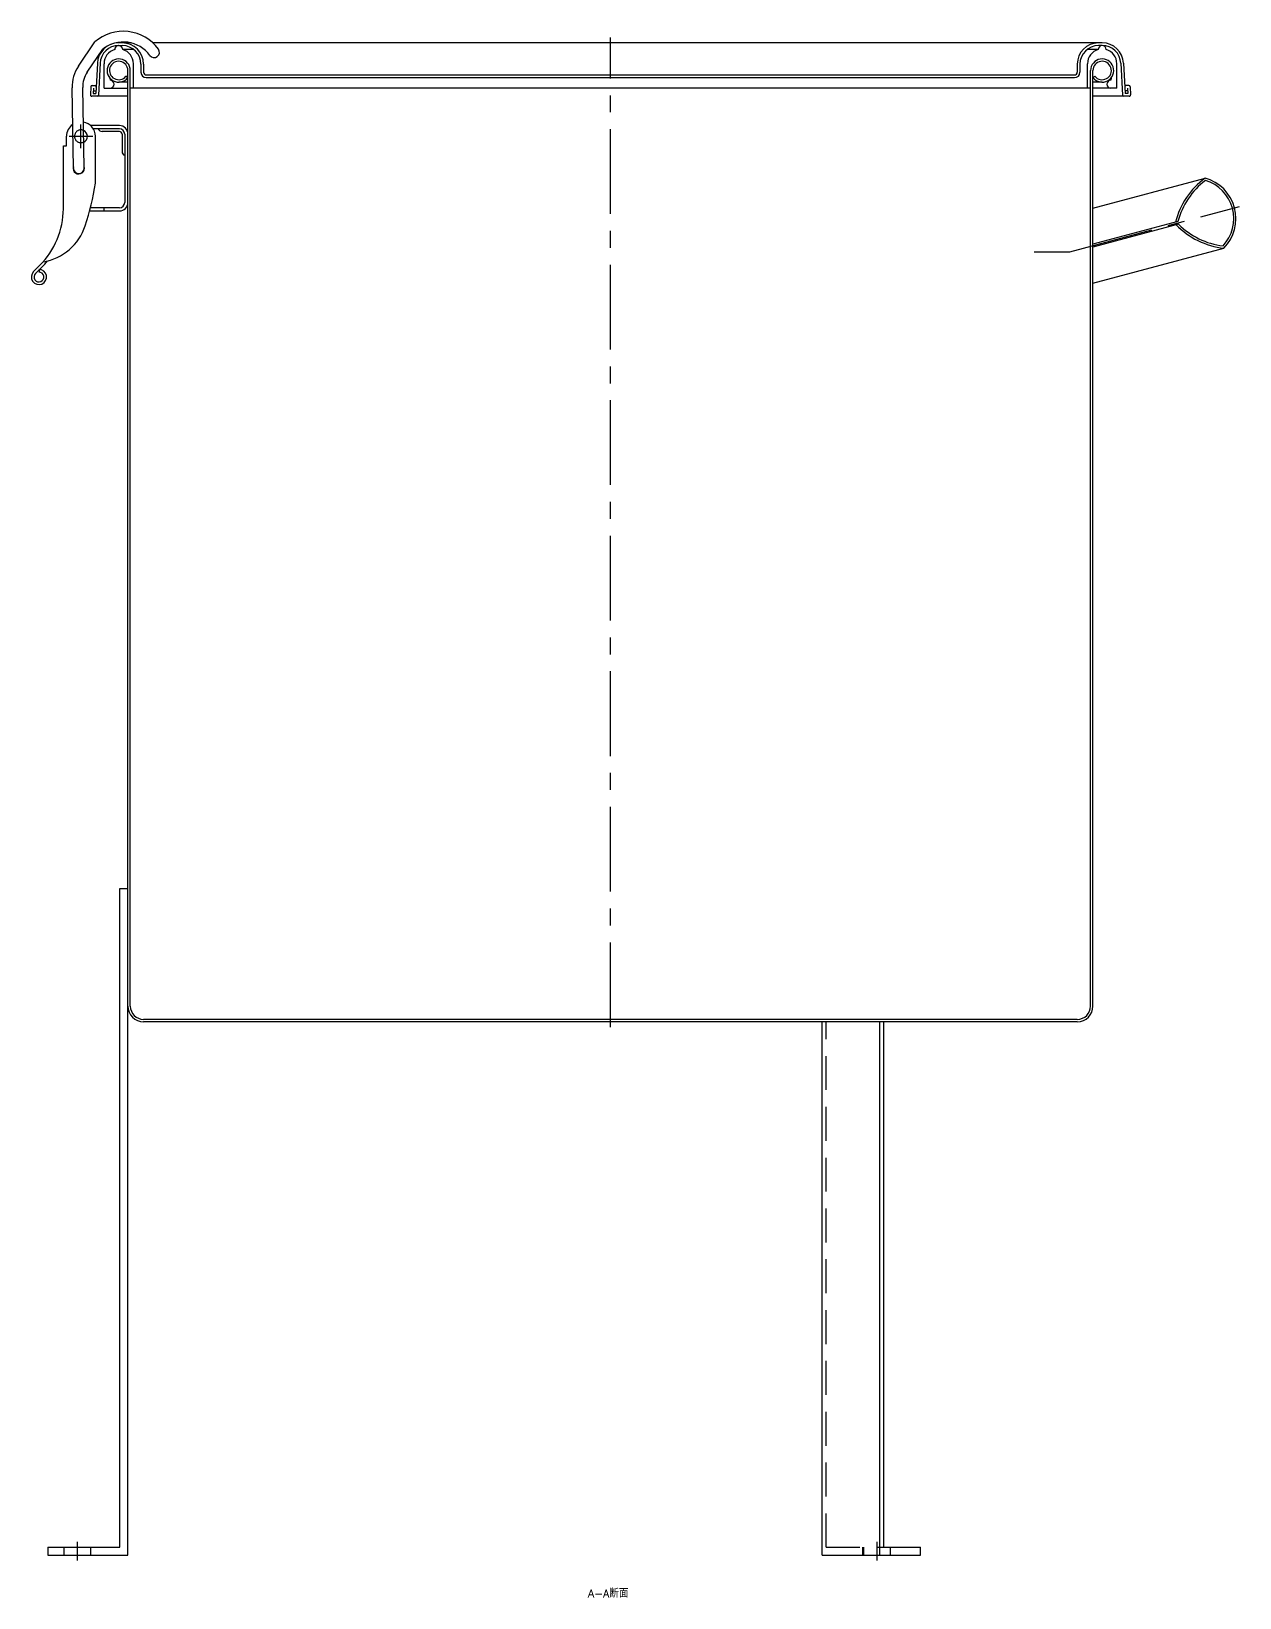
# Model space of a CAD drawing. Extents: x -248 to 886, y -950 to 197.
# Drawn here: x 433 to 886, y -910 to -323 of the extents above; entities that cross this region are included whole.
import ezdxf

# ---------------------------------------------------------------- set-up
doc = ezdxf.new("R2010")
doc.units = 0
doc.linetypes.add('CENTER', pattern=[50.8, 31.75, -6.35, 6.35, -6.35])
doc.linetypes.add('DASHED', pattern=[19.05, 12.7, -6.35])
doc.layers.get('0').update_dxf_attribs({"linetype": 'CONTINUOUS'})
doc.layers.add('CENTER', color=1, linetype='CONTINUOUS')
doc.styles.get("Standard").update_dxf_attribs({"font": 'txt.shx', "height": 3, "bigfont": 'bigfont.shx'})

msp = doc.modelspace()

# ---------------------------------------------------------------- linework, layer by layer
at = {"color": 7, "linetype": 'CONTINUOUS'}
for p, q in [((450.21, -335.83), (456.38, -326.69)), ((469.95, -327.08), (465.29, -327.08)), ((465.29, -328.08), (466.65, -328.08)), ((834.01, -327.08), (478.14, -327.08)), ((834.01, -328.08), (832.65, -328.08)), ((453.53, -338.07), (459.37, -329.41)), ((470.98, -329.58), (466.8, -329.58)), ((832.5, -329.58), (828.32, -329.58)), ((457.3, -334.66), (456.7, -346.08)), ((458.3, -334.72), (457.68, -346.61)), ((459.8, -344.08), (459.8, -334.87)), ((461.93, -340.19), (462.05, -341.08)), ((468.75, -340.08), (468.04, -339.53)), ((468.75, -893.98), (468.75, -337.43)), ((469.65, -688.08), (469.65, -337.43)), ((470.8, -344.08), (470.8, -334.87)), ((473.65, -335.08), (473.65, -338.08)), ((474.65, -335.08), (474.65, -338.08)), ((475.65, -339.08), (823.65, -339.08)), ((475.65, -340.08), (823.65, -340.08)), ((824.65, -335.08), (824.65, -338.08)), ((825.65, -335.08), (825.65, -338.08)), ((828.5, -344.08), (828.5, -334.87)), ((829.65, -688.08), (829.65, -337.43)), ((830.55, -688.08), (830.55, -337.43)), ((830.55, -340.08), (831.26, -339.53)), ((837.37, -340.19), (837.25, -341.08)), ((839.5, -344.08), (839.5, -334.87)), ((841, -334.72), (841.62, -346.61)), ((842, -334.66), (842.59, -346.08)), ((448.35, -374.12), (447.82, -343.91)), ((452.35, -374.05), (451.82, -343.84)), ((454.83, -343.56), (454.68, -346.56)), ((455.33, -343.08), (456.86, -343.08)), ((455.81, -344.08), (455.7, -346.08)), ((455.7, -346.08), (456.7, -346.08)), ((455.76, -345.08), (456.76, -345.08)), ((459.8, -344.08), (468.75, -344.08)), ((468.75, -341.78), (465.3, -341.78)), ((829.65, -344.08), (469.65, -344.08)), ((834, -341.78), (830.55, -341.78)), ((839.5, -344.08), (830.55, -344.08)), ((843.96, -343.08), (842.44, -343.08)), ((843.54, -345.08), (842.54, -345.08)), ((843.6, -346.08), (842.59, -346.08)), ((843.49, -344.08), (843.6, -346.08)), ((844.46, -343.56), (844.62, -346.56)), ((468.75, -347.08), (455.18, -347.08)), ((844.12, -347.08), (830.55, -347.08)), ((465.55, -358.08), (454.72, -358.08)), ((445.75, -365.68), (445.75, -362.08)), ((465.55, -359.28), (455.76, -359.28)), ((456.55, -379.68), (456.55, -362.08)), ((465.55, -360.28), (459.05, -360.28)), ((466.55, -361.28), (466.55, -367.78)), ((467.55, -361.28), (467.55, -386.88)), ((444.55, -389.23), (444.55, -365.68)), ((444.55, -365.68), (445.75, -365.68)), ((830.55, -389), (872.56, -377.75)), ((454.39, -390.08), (465.55, -390.08)), ((465.55, -388.88), (454.7, -388.88)), ((459.75, -388.88), (459.75, -390.08)), ((862.35, -394.04), (830.55, -402.56)), ((862.61, -395.01), (830.55, -403.6)), ((830.55, -417.16), (879.6, -404.02)), ((435.76, -410.44), (433.38, -412.82)), ((436.47, -411.15), (434.09, -413.52)), ((435.62, -411.99), (435.54, -412.99)), ((465.75, -643.98), (468.75, -643.98)), ((465.75, -890.98), (465.75, -643.98)), ((824.65, -693.08), (474.65, -693.08)), ((824.65, -693.98), (474.65, -693.98)), ((729.01, -893.98), (729.01, -693.98)), ((750.66, -893.98), (750.66, -693.98)), ((752.14, -890.98), (752.14, -693.98)), ((438.75, -890.98), (465.75, -890.98)), ((438.75, -890.98), (438.75, -893.98)), ((444.75, -890.98), (444.75, -893.98)), ((454.75, -890.98), (454.75, -893.98)), ((752.14, -890.98), (765.87, -890.98)), ((765.87, -893.98), (765.87, -890.98)), ((438.75, -893.98), (468.75, -893.98)), ((729.01, -893.98), (765.87, -893.98))]:
    msp.add_line(p, q, dxfattribs=at)
at = {"color": 3, "linetype": 'DASHED'}
for p, q in [((730.49, -890.98), (730.49, -693.98)), ((730.49, -890.98), (752.14, -890.98)), ((744.22, -893.98), (744.22, -890.98)), ((744.66, -893.98), (744.66, -890.98)), ((754.66, -893.98), (754.66, -890.98))]:
    msp.add_line(p, q, dxfattribs=at)
at = {"color": 7, "linetype": 'CONTINUOUS'}
for centre, radius, start, end in [((467.04, -339.07), 16.34, 36.30164, 130.74202), ((465.29, -335.08), 8, 90, 177), ((465.29, -335.08), 7, 90, 177), ((467.04, -339.07), 12.34, 36.30164, 128.42482), ((465.3, -329.58), 1.5, 0, 180), ((466.65, -335.08), 8, 0, 90), ((466.65, -335.08), 7, 0, 90), ((832.65, -335.08), 8, 90, 180), ((832.65, -335.08), 7, 90, 180), ((834, -329.58), 1.5, 0, 180), ((834.01, -335.08), 8, 3, 90), ((834.01, -335.08), 7, 3, 90), ((465.3, -334.87), 5.5, 105.82662, 180), ((465.3, -337.43), 4.35, 0, 322.47649), ((465.3, -337.43), 3.45, 0, 322.47649), ((465.3, -334.87), 5.5, 0, 74.17338), ((478.59, -330.58), 2, 216.30164, 36.30164), ((834, -334.87), 5.5, 105.82662, 180), ((834, -337.43), 4.35, 217.52351, 180), ((834, -337.43), 3.45, 217.52351, 180), ((834, -334.87), 5.5, 0, 74.17338), ((461.82, -343.66), 14, 146, 181), ((461.82, -343.66), 10, 146, 181), ((475.65, -338.08), 2, 180, 270), ((475.65, -338.08), 1, 180, 270), ((823.65, -338.08), 2, 270, 0), ((823.65, -338.08), 1, 270, 0), ((455.33, -343.58), 0.5, 90, 177), ((456.33, -343.58), 0.5, 357, 90), ((462.05, -342.58), 1.5, 270, 90), ((837.25, -342.58), 1.5, 90, 270), ((842.96, -343.58), 0.5, 90, 183), ((843.96, -343.58), 0.5, 3, 90), ((455.18, -346.58), 0.5, 177, 270), ((457.18, -346.58), 0.5, 270, 357), ((842.12, -346.58), 0.5, 183, 270), ((844.12, -346.58), 0.5, 270, 3), ((451.15, -362.08), 5.4, 124.86784, 180), ((451.15, -362.08), 5.4, 0, 80.42854), ((465.55, -361.28), 3.2, 0, 90), ((451.15, -362.08), 2.4, 295.38014, 66.61986), ((459.05, -358.78), 1.5, 199.47122, 270), ((465.55, -361.28), 2, 0, 90), ((465.55, -361.28), 1, 0, 90), ((468.05, -367.78), 1.5, 180, 250.52878), ((450.35, -374.08), 2.1, 163.24721, 18.75279), ((450.35, -374.08), 2, 181, 1), ((357.69, -364.62), 100, 341.95427, 351.33624), ((890.26, -401.62), 29.72, 126.55367, 165.70993), ((890.26, -401.62), 28.92, 127.33338, 164.81679), ((868.39, -392.94), 15.76, 315.32892, 74.67108), ((868.39, -392.94), 14.96, 316.81781, 73.18219), ((465.55, -386.88), 3.2, 270, 0), ((465.55, -386.88), 2, 270, 0), ((414.55, -389.23), 30, 315, 0), ((433.75, -389.4), 20, 279.30232, 341.95427), ((882.99, -374.5), 29.72, 224.29007, 263.44633), ((882.99, -374.5), 28.92, 225.18321, 262.66662), ((414.55, -389.23), 31, 315, 320.81894), ((435.4, -414.83), 2.85, 135, 90), ((435.4, -414.83), 1.85, 135, 90), ((474.65, -688.08), 5.9, 180, 270), ((474.65, -688.08), 5, 180, 270), ((824.65, -688.08), 5, 270, 0), ((824.65, -688.08), 5.9, 270, 0)]:
    msp.add_arc(centre, radius, start, end, dxfattribs=at)
at = {"color": 3, "linetype": 'DASHED'}
msp.add_arc((451.15, -362.08), 2.4, 66.61986, 295.38014, dxfattribs=at)
at = {"layer": 'CENTER', "color": 1, "linetype": 'CENTER'}
for p, q in [((649.65, -695.98), (649.65, -325.08)), ((451.15, -366.48), (451.15, -357.68)), ((446.75, -362.08), (455.55, -362.08)), ((821.91, -405.4), (885.54, -388.35)), ((808.53, -405.4), (821.91, -405.4)), ((449.75, -888.98), (449.75, -895.98)), ((749.66, -895.98), (749.66, -888.98))]:
    msp.add_line(p, q, dxfattribs=at)

# ---------------------------------------------------------------- texts
at = {"color": 137, "linetype": 'CONTINUOUS'}
msp.add_text('A-A断面', height=3, dxfattribs=at).set_placement((641.23, -909.83))

doc.saveas('drawing.dxf')
